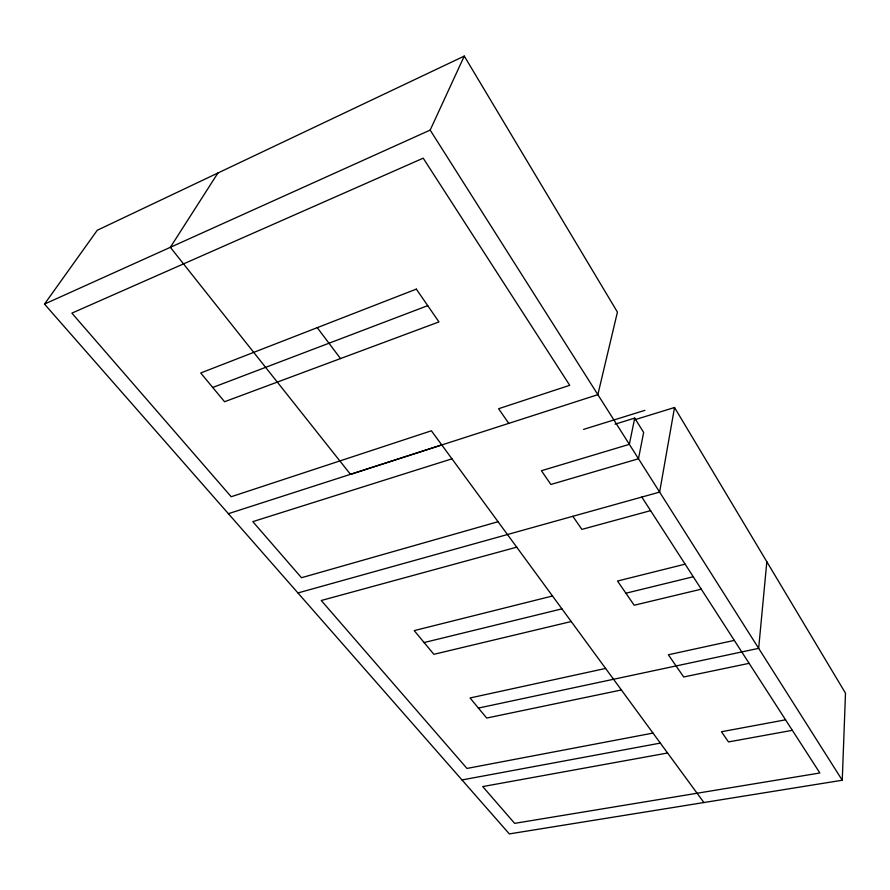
<?xml version="1.0" encoding="UTF-8"?>
<svg xmlns="http://www.w3.org/2000/svg" width="890" height="890" viewBox="0 0 890 890"><rect width="100%" height="100%" fill="white"/><g stroke="black" fill="none" stroke-linecap="round" stroke-linejoin="round"><path stroke-width="1.33" d="M217.928 173.005L170.357 247.309L350.515 474.37L597.846 394.671L617.426 312.101L464.269 56.092L97.244 230.276L44.5 304.091L509.336 833.908L842.252 780.23L845.5 693.199L674.531 407.498L634.804 419.746M766.835 561.746L758.658 648.343L478.408 708.073M674.531 407.498L659.624 492.103L297.939 592.951M634.726 418.1L629.341 444.344L541.409 470.721L550.888 484.472L638.486 458.762L643.648 432.429L634.726 418.1L615.079 424.174M44.5 304.091L430.17 130.085L464.269 56.092M212.732 387.473L427.745 305.648M228.385 513.686L441.763 444.911M451.964 458.828L252.816 521.64L301.488 577.721L498.066 521.718M583.595 429.392L644.905 410.334M516.712 547.172L321.257 600.505L466.983 768.437L652.993 733.082M650.601 510.638L581.871 529.394L572.848 516.3M552.501 595.989L414.217 630.61L433.864 654.317L571.224 621.531M685.122 564.149L617.504 581.037L634.192 605.233L701.276 589.18M424.107 642.547L561.935 608.86M625.904 593.218L693.254 576.753M605.601 668.435L470.042 697.971L486.685 718.052L621.387 689.973M734.317 640.388L668.357 654.762L683.687 676.979L749.124 663.339M461.999 779.952L660.335 743.094M785.57 719.821L721.467 731.736L728.487 741.926L792.345 730.323M667.589 752.996L482.725 786.582L514.643 823.361L819.868 772.987L641.835 497.065M317.263 327.654L340.514 358.57M703.901 802.535L431.405 430.793L231.2 496.731L71.89 313.135L423.206 158.175L569.722 385.303L498.623 408.721L508.746 423.384M430.17 130.085L842.252 780.23M416.331 289.117L200.728 372.988L224.558 401.735L438.959 321.924L416.331 289.117"/></g></svg>
